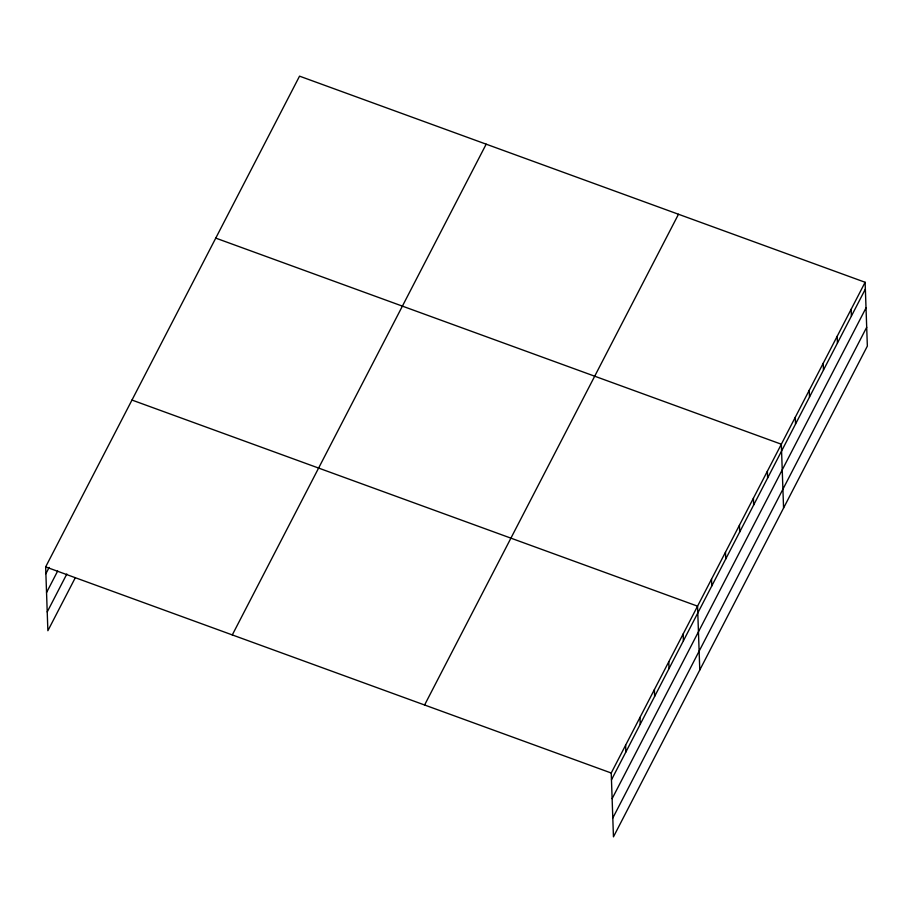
<?xml version="1.0" encoding="UTF-8"?>
<svg xmlns="http://www.w3.org/2000/svg" width="913" height="913" viewBox="0 0 913 913"><rect width="100%" height="100%" fill="white"/><g stroke="black" fill="none" stroke-linecap="round" stroke-linejoin="round"><path stroke-width="1.37" d="M75.345 577.632L47.875 630.723L45.65 566.905L299.544 76.156L865.125 282.277L867.35 346.095L613.456 836.844L611.231 773.014L865.125 282.277M45.89 573.718L49.154 567.395M46.54 592.537L57.667 571.047M47.225 611.915L66.843 573.992M232.29 634.923L486.184 144.174M424.591 704.996L678.485 214.258M611.47 779.839L865.364 289.09M612.132 798.647L866.015 307.909M612.806 818.025L866.688 327.288M215.753 238.11L781.334 444.22L783.571 508.039M131.974 400.054L697.555 606.164L699.78 669.982M45.65 566.905L611.231 773.014M851.156 309.267L851.395 316.081M837.198 336.258L837.426 343.071M823.229 363.248L823.469 370.062M809.26 390.239L809.5 397.052M795.303 417.23L795.543 424.043M767.377 471.211L767.616 478.024M753.408 498.201L753.647 505.015M739.45 525.192L739.69 532.005M725.481 552.182L725.721 559.007M711.524 579.173L711.752 585.998M683.164 633.976L683.403 640.789M668.784 661.788L669.024 668.601M654.393 689.589L654.632 696.414M640.002 717.401L640.241 724.214M625.622 745.213L625.861 752.027"/></g></svg>
